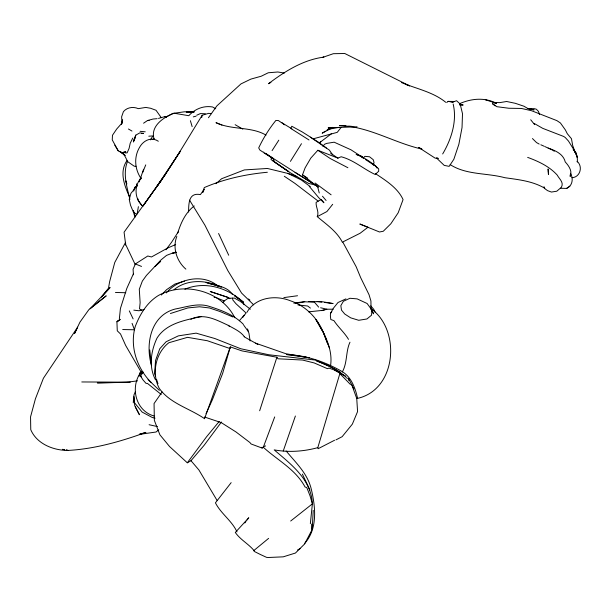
<?xml version="1.0" encoding="UTF-8"?>
<svg xmlns="http://www.w3.org/2000/svg" width="611" height="611" viewBox="0 0 611 611"><rect width="100%" height="100%" fill="white"/><g stroke="black" fill="none" stroke-linecap="round" stroke-linejoin="round"><path stroke-width="0.92" d="M570.178 174.868L570.178 176.449C572.545 170.965 568.803 165.833 565.251 161.946C563.296 153.865 555.246 150.527 548.143 148.061M345.902 298.878L337.998 302.514L333.262 308.402L330.475 313.512L330.383 315.963L330.803 319.515L333.934 320.638C338.311 327.343 344.421 332.483 348.522 339.357M312.244 529.126L313.222 510.368M133.282 402.863L133.526 398.555M136.452 186.546L136.643 183.903L136.421 186.752M371.908 310.044L371.534 315.169L366.936 318.973L358.733 320.294L350.676 317.835L344.749 314.031L341.473 310.09L340.839 305.63L343.39 301.269L349.943 298.275L357.16 298.886L367.104 303.499L371.908 310.044L373.527 313.825L370.426 308.227C401.473 329.466 396.738 390.475 356.717 398.548M310.342 523.658L312.389 503.854C311.198 479.223 291.21 464.497 274.186 449.872C288.751 452.545 303.598 451.521 317.812 447.642L340.052 372.924L334.675 370.106L328.985 368.12L327.404 368.67L314.222 362.949L302.521 360.047L277.952 358.779L276.905 357.236L242.086 350.928L230.324 346.918L222.656 373.374L212.46 399.586L206.044 413.7M330.536 365.874C332.415 353.784 328.298 342.351 323.036 331.651C316.826 317.407 305.462 305.844 290.584 300.856C275.538 294.693 255.497 297.236 246.913 312.374M188.578 212.07C188.776 203.914 188.341 192.236 200.408 194.604L204.181 189.265L202.921 192.373M375.398 173.593C385.77 180.474 397.799 187.967 403.069 199.583L398.204 212.743L390.841 223.771L383.273 231.256L379.5 231.989L359.833 224.023L368.005 227.208L360.131 233.242L342.351 242.177C336.745 231.302 326.35 224.374 317.262 216.645C319.362 211.742 315.711 207.251 316.116 202.378L321.18 199.469L323.922 202.753L318.721 197.689L309.25 186.309M137.292 213.117L138.392 206.655M320.301 143.593L320.607 141.798M139.224 376.231L139.85 372.695M122.139 122.231L122.582 119.802L121.444 124.262M230.011 348.553L207.396 340.747L187.531 337.333L168.812 342.756C155.484 353.143 151.475 373.268 159.143 388.184C169.896 403.535 189.67 408.362 204.548 418.68L230.324 346.918M201.729 117.587L202.18 115.265L208.641 113.348L211.467 113.638M125.354 245.034L125.698 243.247M176.839 236.388C172.31 247.898 176.724 261.218 185.866 269.13M133.74 191.098L134.596 187.417L137.116 185.607L135.207 187.531L137.116 185.607M141.699 133.534L143.57 133.381L139.797 132.877L135.825 135.13L133.389 141.989L135.436 137.33M127.401 161.686C122.62 173.952 127.057 187.187 129.883 199.369M177.778 232.936C180.825 222.847 185.599 212.46 194.222 205.96M259.66 410.76L276.905 357.236M202.821 191.969L204.28 187.577C224.344 178.901 245.66 174.288 267.358 172.264M143.6 169.255L139.193 181.879M342.252 372.046C347.575 362.682 345.612 351.485 349.966 342.213M283.252 450.987L295.388 416.015M274.698 416.923L263.303 447.252C277.493 460.243 295.648 469.37 305.065 487.005L306.76 487.532L309.968 495.636L312.389 503.854L290.676 521.023M319.248 192.961L317.659 186.813L302.483 174.876L305.126 167.826L310.808 158.104L317.857 150.26L337.822 158.081L341.182 156.767C353.731 160.021 363.675 169.155 375.177 174.471L378.705 171.256L378.667 168.835C372.137 162.809 364.454 157.447 356.121 154.377L361.231 156.279L363.576 157.859M320.668 141.676L319.973 143.127L320.615 141.431M121.505 124.415L122.078 122.933L116.716 129.005L112.47 135.268L112.256 139.888L118.236 150.841L122.819 153.353L125.186 155.561L119.68 151.322C124.254 153.132 125.606 157.737 127.699 161.648L134.275 166.253L135.986 166.253M142.638 172.585L145.739 164.878M135.825 135.13L133.901 139.858M135.26 391.872L133.893 395.141L134.626 402.893L142.142 412.089L152.414 417.55L155.041 418.168M319.973 143.127L320.645 141.538M175.67 244.553L167.826 247.944L151.475 256.971L147.786 256.001L135.352 263.96L133.068 269.245L133.442 274.797M139.827 375.421L141.347 372.038M133.61 273.331L126.767 288.529L120.413 308.494L119.221 320.233L116.915 321.791L117.281 330.826L120.527 333.988L125.667 345.475L142.073 373.68M140.553 179.443L141.294 177.824C134.038 185.439 134.397 198.193 141.973 205.472L138.216 200.4L137.88 198.751M132.755 138.086L130.219 143.241L129.081 148.42L127.103 152.88L125.003 152.895M125.606 242.292L114.761 262.463L109.636 281.64L108.498 288.186L101.563 296.908M141.66 371.183C129.746 385.846 134.962 410.722 154.094 416.007M126.973 160.571C119.099 171.935 124.392 185.599 129.547 196.887M161.251 394.477L147.419 383.38L146.029 383.38L142.913 379.775L140.576 376.07L143.119 372.038M442.67 153.957C451.323 139.323 457.28 121.039 453.156 104.023M301.467 143.7L290.424 161.365M150.451 139.881L152.872 135.932L148.794 136.192M202.18 115.265C186.462 140.583 171.569 166.475 153.995 190.571M330.475 313.512L331.819 311.335M242.59 317.621L246.042 312.962L236.045 303.804L232.898 300.054L232.486 298.13L227.987 298.359L224.038 301.086L222.992 302.491M560.486 188.272L566.588 188.409C572.583 185.859 573.599 178.527 570.46 173.272M178.603 231.34L171.569 242.269L165.955 249.762M272.078 150.627L278.799 140.186M208.443 117.763L216.905 105.863L240.948 83.921L250.877 79.102L261.21 76.23L268.29 72.762L277.829 71.999L284.375 73.037M231.157 482.652L215.423 502.838C220.999 513.759 231.836 520.664 236.999 531.875M162.091 391.949L154.056 403.558L154.362 420.399L159.883 434.795L169.56 446.526L187.31 462.802L190.991 460.694L204.043 445.388L221.442 422.018M146.793 200.668L142.982 206.052L152.895 192.121M147.885 199.125L162.633 178.267M163.74 176.709L165.39 174.372M187.31 462.802L206.61 436.728L219.189 421.453M161.64 179.993L157.134 186.042L180.245 151.36L163.351 177.427L124.079 232.188L125.629 244.385L135.268 264.678M304.423 543.698C317.88 529.042 315.543 507.107 311.305 489.235C307.646 473.624 295.991 462.924 286.177 451.025M244.828 522.963L245.958 521.473M247.081 519.992L248.776 517.754L235.304 532.471C240.344 539.727 248.387 543.79 253.947 550.458L254.153 551.366L260.378 554.505L266.602 557.369L268.214 557.499L283.221 556.842L295.441 553.039L304.591 544.011L311.671 530.485L311.648 524.07M239.336 320.752L244.087 315.192M137.261 185.645L130.93 193.328L129.242 199.407L130.502 205.159L133.588 212.62L136.841 214.155M341.198 127.355L337.226 132.358L313.794 138.666M332.69 204.288L326.916 211.543L317.262 216.645M101.594 296.961L110.079 287.537L90.084 308.731L106.222 295.823L88.855 309.67L79.934 322.157L74.519 333.553L77.65 327.175L43.404 378.262L35.438 398.769L30.55 416.87L30.764 429.693C36.767 443.922 53.493 450.521 68.104 450.429C94.904 448.932 120.818 441.47 145.93 432.382L139.308 434.261M141.76 310.228L139.514 308.861L140.14 302.705L139.293 289.263L142.34 281.091L146.441 275.416L161.029 259.896L166.513 255.406L172.172 253.221L176.289 252.412M322.799 146.258L324.693 144.204L326.702 143.394L334.148 142.187L350.974 149.794L363.453 157.898M161.335 295.029L166.65 289.606L174.899 284.054L184.491 281.121M166.352 292.921C178.305 278.456 203.959 273.102 218.356 286.513M155.049 266.488L160.647 261.485M118.045 320.683L116.915 321.791L120.55 319.347M204.548 418.68L204.54 417.023L221.243 422.621L236.029 431.977L249.891 442.517L251.098 443.983L262.165 448.084L263.891 446.435L265.632 445.954M215.996 183.69L221.602 178.733L244.331 169.934L267.435 168.468L287.941 173.448L296.862 176.541M253.947 550.458L268.626 538.367M158.738 429.846L156.057 432.015L139.407 434.383M446.748 102.495L448.107 101.388L454.332 101.464M319.759 142.562L331.376 133.786M152.605 139.614L154.087 138.529M566.588 188.409L569.842 186.164M143.57 123.208L147.465 120.566L153.025 119.038L157.134 118.664M325.358 131.159L322.196 133.198L332.124 127.867M326.938 130.143L328.519 129.12M174.028 289.667C187.409 278.815 206.526 279.899 221.358 287.071L206.037 282.442C214.828 285.711 226.91 285.757 232.478 294.487M165.329 117.442L172.783 113.425L184.308 111.805L194.413 111.981M270.91 82.416L268.473 83.722C284.825 71.372 303.232 59.756 323.883 57.113L322.959 57.289L333.339 53.699L344.772 53.501L409.599 85.891L405.391 84.249M334.584 440.241L318.117 448.718L317.812 447.642M335.935 439.905L342.145 436.689L352.348 424.141L357.572 411.593L356.748 398.509L351.722 384.617M297.557 549.953L300.062 548.678M329.505 128.6L327.832 129.387L339.281 127.317M196.704 115.235L200.355 113.6L205.296 113.722M453.431 101.861L456.562 100.716L460.144 103.985L462.504 113.699L462.031 127.584L458.861 144.318L453.851 159.272L449.154 166.36L444.212 165.382L436.651 158.142M176.029 251.999L172.569 253.191L176.105 252.473M170.438 313.512L187.821 307.936L199.507 306.775L209.443 307.967L219.891 311.473L232.89 316.987M459.693 103.641C471.608 98.402 484.798 97.286 496.583 103.343L492.962 102.61M184.873 289.217C204.884 280.709 227.827 287.766 243.239 302.101L244.033 304.561M158.493 118.412L164.863 116.609L166.444 117.312M321.714 310.663L326.832 309.204L333.209 309.235M190.831 319.324C203.83 312.71 216.424 319.981 228.247 325.342C233.86 328.634 240.329 331.269 244.339 336.623M193.282 116.884L196.032 116.189M571.957 177.686C580.183 177.366 583.169 166.559 577.174 161.335L577.303 162.007C577.693 157.669 576.914 152.498 573.133 149.771M144.051 309.525L138.995 310.762L133.809 310.144M201.63 316.475C185.629 320.072 166.406 323.066 156.958 338.196C150.94 351.088 148.542 366.722 155.477 379.782M293.815 303.155L304.759 301.551M295.243 303.43L305.126 301.811L314.436 302.193L318.652 307.119M147.465 120.566L149.153 120.336M283.863 297.603L297.542 295.739M137.544 380.852L126.523 382.287L97.309 382.86L127.516 382.364M308.54 311.839L321.753 310.472L326.832 309.204L320.622 307.776M332.796 127.401L328.229 127.806L357.076 126.805M193.817 111.614L186.294 111.95L193.588 112.034M122.704 329.543L134.473 329.78L132.075 323.356M232.486 298.13L234.448 298.076L240.474 301.506L250.334 309.219M493.78 102.472L499.79 102.625L506.618 101.487L515.34 103.32L523.955 106.23L528.011 108.613L534.304 108.666L536.313 109.209L538.467 111.378L539.482 114.593M308.57 301.529L322.906 301.826L333.094 303.552L324.647 302.445M81.782 381.959L130.326 382.18M459.671 104.932L463.153 105L459.617 104.71M115.448 292.478L125.782 292.722M345.948 125.988L339.433 125.614C368.609 126.233 393.942 142.875 421.911 149.084L418.726 147.48L435.116 158.127L438.316 158.44L436.827 157.829M348.736 126.149L351.524 126.301M158.318 141.248C151.329 136.474 143.325 140.492 139.591 147.304C133.786 157.019 134.695 168.949 140.858 178.229M214.117 297.381L215.935 297.549L224.413 300.994M140.125 131.312L145.235 131.808M297.969 304.965L307.669 306.004L310.426 308.104M317.14 301.467L321.837 302.078M135.352 263.96L141.523 266.427M62.574 449.337L64.415 449.704M66.255 450.063L68.104 450.429L66.301 450.07M62.712 449.352L64.506 449.711M528.011 108.613L534.121 109.888L528.92 108.796M149.099 424.721L157.439 426.577M295.854 172.821L315.223 185.011L308.601 183.415L290.133 172.661L274.698 162.083L273.041 158.409L271.666 157.287L271.001 159.532L288.766 171.706L272.827 160.792M485.317 99.73L496.583 103.343M401.488 82.561C416.312 88.801 433.031 91.902 445.74 102.289M316.414 360.979L328.718 365.638L340.755 372.435M263.333 152.055L263.883 152.269M221.946 125.072L215.981 122.666C231.829 130.212 250.922 126.278 266.037 135.107M540.834 144.784L544.096 146.205M164.863 116.609L166.582 117.381M544.89 146.571L552.016 149.871M544.401 188.028C532.257 181.016 518.38 179.642 504.808 177.702C486.791 172.798 466.399 175.113 450.162 164.596M287.941 173.448L301.215 179.917L310.296 186.63M347.88 167.72L330.36 158.593L317.857 150.26M263.937 152.887L272.559 158.287M257.873 344.444L255.543 343.153L285.887 353.723L309.38 357.786L286.422 354.54C305.943 355.22 324.296 361.513 341.205 371.014C351.249 376.559 355.274 387.863 357.611 398.456M244.14 336.798L256.505 343.68M539.2 144.074L536.542 142.592L532.448 138.552M534.182 123.437L542.751 128.356L563.762 136.497L565.29 137.559L568.474 141.049L576.02 153.147L574.821 151.895M334.675 370.106L345.773 376.475L335.164 369.304L315.604 360.078L268.909 354.777L240.765 348.751L214.866 338.532L196.108 333.14L178.32 335.882L166.131 341.748L159.784 348.728L155.561 360.437L154.606 373.573L155.446 376.086M235.143 124.697L242.804 129.12M345.895 377.43L347.522 378.377M215.744 108.789L212.62 106.978C203.555 105.398 194.848 108.987 188.784 115.708L174.204 113.241C163.572 117.022 149.703 126.469 154.255 139.537M128.432 128.997L131.976 131.067M527.652 157.371C538.474 161.38 549.327 166.345 557.232 175.105C559.233 179.015 564.174 182.338 561.379 187.279L556.797 191.212L551.435 192.053L547.555 190.64L544.707 188.555L543.691 187.027M552.779 150.329L554.307 151.238M291.875 128.829L281.404 122.452L284.451 124.797L283.443 124.048M345.773 376.475L340.052 372.924L340.518 374.283L350.5 384.548M295.029 172.371L315.223 185.011M229.064 298.229L227.498 297.244L210.222 291.516L227.536 297.236L229.881 298.718M302.483 174.876L307.646 178.137M264.769 153.01L295.044 172.317M309.021 139.988L291.493 128.89L290.874 128.241L291.798 126.248L302.185 131.915L318.659 142.31L326.366 148.038M365.325 159.425L372.618 164.237M338.051 158.257L330.666 153.216M314.36 184.323L318.232 186.867M372.847 164.092L375.544 165.879L377.102 167.972L375.482 165.825L373.321 165.062L374.024 162.518L373.237 159.692L369.533 156.775L364.981 156.347L363.026 158.02L361.002 156.095L363.629 158.012M281.236 122.475L278.356 120.535L275.874 120.443C269.115 128.791 263.265 138.185 258.697 147.9L259.896 150.054L262.783 151.994M284.306 176.258L294.93 183.384L318.178 201.126M310.365 137.169L329.398 150.13L332.621 154.835M266.274 153.789L273.041 158.409M234.647 295.755L243.239 302.101L234.578 295.777M315.1 183.01L331.124 194.81M248.471 298.978L249.93 300.131M243.514 324.487C234.387 315.047 222.014 310.472 209.787 306.539C198.27 302.59 186.561 306.974 175.143 309.036C150.612 315.421 145.158 344.207 151.543 365.577L149.764 349.966M495.093 105.84L492.458 103.671L496.919 106.704L508.833 108.246L521.359 108.445L531.433 110.675L556.888 120.627L560.432 122.987L565.358 129.906L567.306 133.717L571.468 138.712L572.675 145.441L575.333 152.819M228.247 325.342L229.614 326.602M148.061 379.5L159.372 390.368M253.657 304.843L241.597 293.089L227.811 270.581L204.937 225.215L189.532 200.125M315.696 184.537L318.278 187.126M370.747 305.867L373.68 309.25L375.223 312.305M190.991 460.694L198.911 469.981L217.065 500.417M322.486 196.223L326.091 200.477M530.707 119.771L534.617 124.613M140.576 376.07L141.416 377.109M150.986 382.303C136.811 367.807 129.593 346.391 135.245 326.534C139.919 314.298 146.946 302.537 158.348 295.518C184.293 281.205 221.51 290.775 234.784 317.751M243.751 325.243L248.356 331.62M342.939 242.346L356.16 266.717L360.673 277.646L369.059 294.769L370.923 300.994L371.037 308.67M133.122 318.896L129.303 310.884M161.273 117.663L156.019 110.263L150.589 108.262L145.762 107.421L138.277 108.643C133.282 106.421 127.027 107.345 123.422 111.637L121.62 116.793L121.94 122.147M114.784 145.158L118.236 150.841M135.26 216.416L133.397 210.459M135.352 406.895L139.438 414.747L134.756 405.773L133.733 396.654M348.583 378.545L353.937 389.001M302.392 474.098L309.937 490.06M218.585 233.501L228.697 255.222M135.23 216.966L134.114 214.537L134.107 212.697M329.444 348.003L323.425 332.697L315.971 319.561L323.425 332.697L327.702 343.978M348.339 378.851L348.942 380.63M156.561 379.439L157.959 383.639M247.531 328.909L248.998 333.484L250.098 340.969M190.388 120.695L192.144 126.63M126.798 184.11L125.942 180.971L126.706 183.728M544.286 186.958L544.707 188.555M261.982 447.275L262.165 448.084M125.713 151.803L121.757 152.742L125.713 151.803M450.452 101.586L448.107 101.388L453.148 102.174L450.452 101.586M576.158 154.056L575.004 151.52L577.303 157.432L576.158 154.056M548.296 171.256L548.09 168.949L548.449 174.387L548.296 171.256"/></g></svg>
